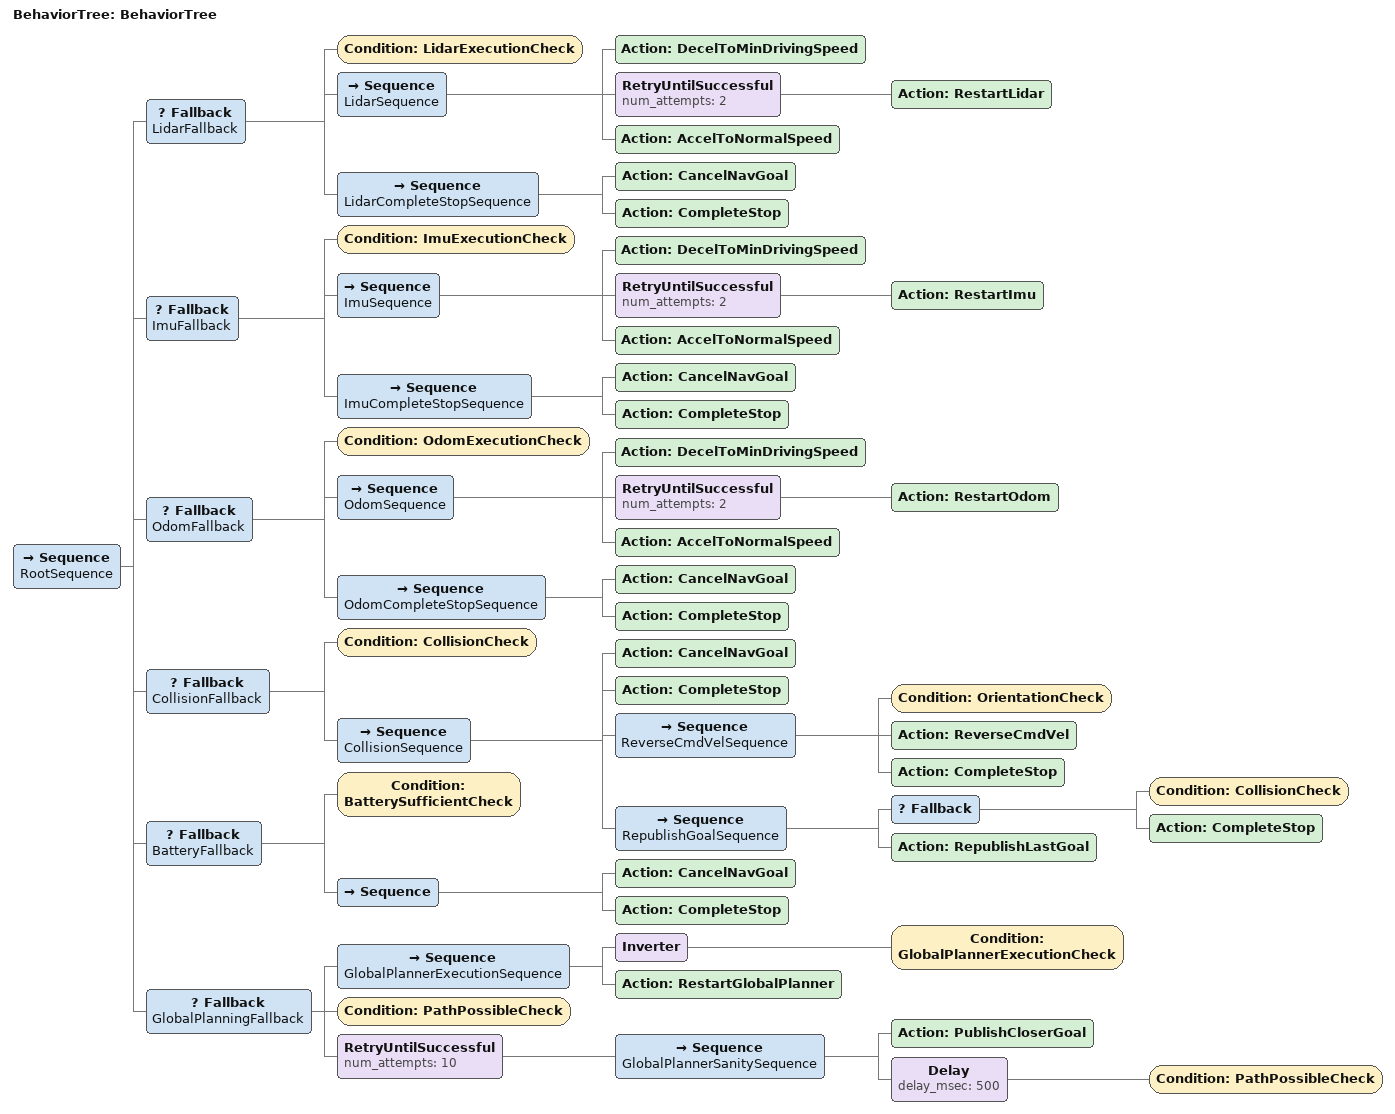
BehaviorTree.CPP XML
<?xml version="1.0"?>
<root main_tree_to_execute="BehaviorTree">
    <BehaviorTree ID="BehaviorTree">
        <Sequence name="RootSequence">
            <Fallback name="LidarFallback">
                <Condition ID="LidarExecutionCheck"/>
                <Sequence name="LidarSequence">
                    <Action ID="DecelToMinDrivingSpeed"/>
                    <RetryUntilSuccessful num_attempts="2">
                        <Action ID="RestartLidar"/>
                    </RetryUntilSuccessful>
                    <Action ID="AccelToNormalSpeed"/>
                </Sequence>
                <Sequence name="LidarCompleteStopSequence">
                    <Action ID="CancelNavGoal"/>
                    <Action ID="CompleteStop"/>
                </Sequence>
            </Fallback>
            <Fallback name="ImuFallback">
                <Condition ID="ImuExecutionCheck"/>
                <Sequence name="ImuSequence">
                    <Action ID="DecelToMinDrivingSpeed"/>
                    <RetryUntilSuccessful num_attempts="2">
                        <Action ID="RestartImu"/>
                    </RetryUntilSuccessful>
                    <Action ID="AccelToNormalSpeed"/>
                </Sequence>
                <Sequence name="ImuCompleteStopSequence">
                    <Action ID="CancelNavGoal"/>
                    <Action ID="CompleteStop"/>
                </Sequence>
            </Fallback>
            <Fallback name="OdomFallback">
                <Condition ID="OdomExecutionCheck"/>
                <Sequence name="OdomSequence">
                    <Action ID="DecelToMinDrivingSpeed"/>
                    <RetryUntilSuccessful num_attempts="2">
                        <Action ID="RestartOdom"/>
                    </RetryUntilSuccessful>
                    <Action ID="AccelToNormalSpeed"/>
                </Sequence>
                <Sequence name="OdomCompleteStopSequence">
                    <Action ID="CancelNavGoal"/>
                    <Action ID="CompleteStop"/>
                </Sequence>
            </Fallback>
            <Fallback name="CollisionFallback">
                <Condition ID="CollisionCheck"/>
                <Sequence name="CollisionSequence">
                    <Action ID="CancelNavGoal"/>
                    <Action ID="CompleteStop"/>
                    <Sequence name="ReverseCmdVelSequence">
                        <Condition ID="OrientationCheck"/>
                        <Action ID="ReverseCmdVel"/>
                        <Action ID="CompleteStop"/>
                    </Sequence>
                    <Sequence name="RepublishGoalSequence">
                        <Fallback>
                            <Condition ID="CollisionCheck"/>
                            <Action ID="CompleteStop"/>
                        </Fallback>
                        <Action ID="RepublishLastGoal"/>
                    </Sequence>
                </Sequence>
            </Fallback>
            <Fallback name="BatteryFallback">
                <Condition ID="BatterySufficientCheck"/>
                <Sequence>
                    <Action ID="CancelNavGoal"/>
                    <Action ID="CompleteStop"/>
                </Sequence>
            </Fallback>
            <Fallback name="GlobalPlanningFallback">
                <Sequence name="GlobalPlannerExecutionSequence">
                    <Inverter>
                        <Condition ID="GlobalPlannerExecutionCheck"/>
                    </Inverter>
                    <Action ID="RestartGlobalPlanner"/>
                </Sequence>
                <Condition ID="PathPossibleCheck"/>
                <RetryUntilSuccessful num_attempts="10">
                    <Sequence name="GlobalPlannerSanitySequence">
                        <Action ID="PublishCloserGoal"/>
                        <Delay delay_msec="500">
                            <Condition ID="PathPossibleCheck"/>
                        </Delay>
                    </Sequence>
                </RetryUntilSuccessful>
            </Fallback>
        </Sequence>
    </BehaviorTree>
</root>
